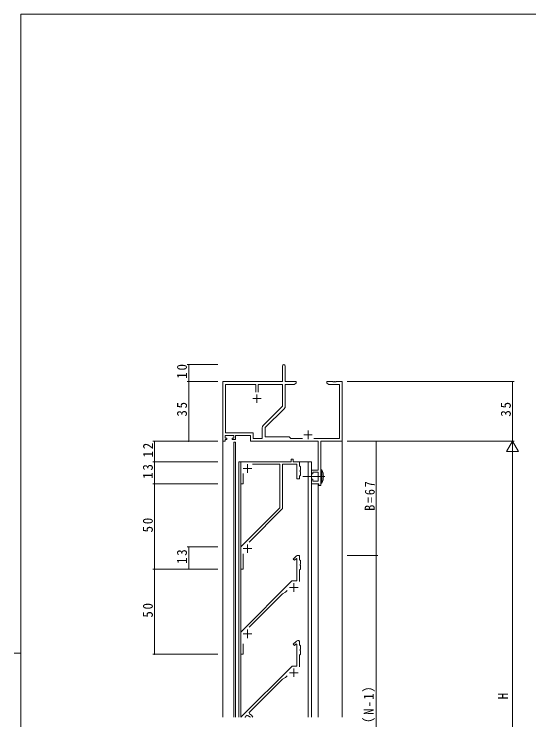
# Model space of a CAD drawing. Units: millimetres, scale not verified. Extents: x -841 to 292, y -594 to 212.
# Drawn here: x -841 to -539, y -206.1 to 208 of the extents above; entities that cross this region are included whole.
import ezdxf
from ezdxf.enums import TextEntityAlignment as Align

# ---------------------------------------------------------------- set-up
doc = ezdxf.new("R2010")
doc.units = ezdxf.units.MM
doc.header["$LTSCALE"] = 2
for name, color, linetype, lineweight in [('0-1_YKK_ZWAK', 7, 'Continuous', 9), ('0-3_YKK_11', 7, 'Continuous', 9), ('0-4_YKK_12', 2, 'Continuous', 9), ('0-5_YKK_D', 6, 'Continuous', 9), ('0-6_YKK_13', 4, 'Continuous', 9)]:
    doc.layers.add(name, color=color, linetype=linetype, lineweight=lineweight)
doc.styles.add('ＭＳ ゴシック', font='')
doc.styles.get('ＭＳ ゴシック').set_extended_font_data('MS Gothic')

msp = doc.modelspace()

# ---------------------------------------------------------------- linework, layer by layer
at = {"layer": '0-1_YKK_ZWAK'}
for p, q in [((-837, -542), (-837, 208)), ((263, 208), (-837, 208)), ((-841, -167), (-837, -167))]:
    msp.add_line(p, q, dxfattribs=at)
at = {"layer": '0-3_YKK_11'}
for p, q in [((-683.561, -7.605), (-683.561, 1.645)), ((-682.061, 1.645), (-682.061, -7.605)), ((-718.561, -7.605), (-683.561, -7.605)), ((-718.561, -42.605), (-718.561, -7.605)), ((-682.061, -7.605), (-675.561, -7.605)), ((-675.561, -7.605), (-675.561, -8.605)), ((-657.561, -7.605), (-654.019, -7.605)), ((-657.561, -8.605), (-657.561, -7.605)), ((-654.019, -7.605), (-653.836, -7.725)), ((-653.836, -7.725), (-653.286, -7.725)), ((-653.286, -7.725), (-653.103, -7.605)), ((-653.103, -7.605), (-653.019, -7.605)), ((-653.019, -7.605), (-652.836, -7.725)), ((-652.836, -7.725), (-652.286, -7.725)), ((-652.286, -7.725), (-652.103, -7.605)), ((-652.103, -7.605), (-648.561, -7.605)), ((-648.561, -7.605), (-648.561, -42.605)), ((-716.931, -9.235), (-699.211, -9.235)), ((-716.931, -37.675), (-716.931, -9.235)), ((-699.211, -9.235), (-699.211, -13.905)), ((-697.911, -13.905), (-697.911, -9.235)), ((-697.911, -13.905), (-697.911, -9.235)), ((-697.911, -9.235), (-683.561, -9.235)), ((-683.561, -9.235), (-683.561, -22.099)), ((-681.931, -9.235), (-681.931, -22.029)), ((-676.652, -9.235), (-681.931, -9.235)), ((-675.561, -8.605), (-676.652, -9.235)), ((-656.47, -9.235), (-657.561, -8.605)), ((-650.191, -9.235), (-656.47, -9.235)), ((-650.191, -40.975), (-650.191, -9.235)), ((-698.561, -15.105), (-698.561, -20.105)), ((-701.061, -17.605), (-696.061, -17.605)), ((-683.561, -22.099), (-694.864, -33.402)), ((-682.458, -23.302), (-693.761, -34.605)), ((-695.391, -34.675), (-695.391, -40.975)), ((-693.761, -34.605), (-693.761, -40.105)), ((-668.561, -36.405), (-668.561, -41.405)), ((-717.261, -39.305), (-717.261, -40.805)), ((-712.061, -39.305), (-717.261, -39.305)), ((-717.261, -40.805), (-716.161, -40.805)), ((-700.731, -37.675), (-716.931, -37.675)), ((-716.161, -40.805), (-716.161, -41.605)), ((-713.161, -40.805), (-712.061, -40.805)), ((-713.161, -41.605), (-713.161, -40.805)), ((-712.061, -40.805), (-712.061, -39.305)), ((-711.061, -39.305), (-711.061, -41.605)), ((-702.361, -39.305), (-711.061, -39.305)), ((-702.361, -42.605), (-702.361, -39.305)), ((-700.731, -40.975), (-700.731, -37.675)), ((-695.391, -40.975), (-700.731, -40.975)), ((-693.761, -40.105), (-679.561, -40.105)), ((-679.561, -40.105), (-678.691, -40.975)), ((-678.691, -40.975), (-671.912, -40.975)), ((-671.061, -38.905), (-666.061, -38.905)), ((-665.211, -40.975), (-650.191, -40.975)), ((-717.261, -42.605), (-718.561, -42.605)), ((-717.261, -41.605), (-717.261, -42.605)), ((-716.161, -41.605), (-717.261, -41.605)), ((-711.061, -41.605), (-713.161, -41.605)), ((-662.691, -42.605), (-702.361, -42.605)), ((-662.691, -59.505), (-662.691, -42.605)), ((-661.061, -42.605), (-661.061, -68.605)), ((-648.561, -42.605), (-661.061, -42.605)), ((-678.461, -53.1), (-677.261, -53.1)), ((-678.461, -54.6), (-678.461, -53.1)), ((-677.261, -53.1), (-677.261, -54.6)), ((-708.061, -54.6), (-678.461, -54.6)), ((-708.061, -67.6), (-708.061, -54.6)), ((-704.061, -56.1), (-704.061, -61.1)), ((-685.061, -56.1), (-701.068, -56.1)), ((-685.061, -81.6), (-685.061, -56.1)), ((-683.561, -56.1), (-683.561, -81.807)), ((-675.061, -56.1), (-683.561, -56.1)), ((-677.261, -54.6), (-673.561, -54.6)), ((-675.061, -64.6), (-675.061, -56.1)), ((-673.561, -54.6), (-673.561, -57.1)), ((-673.561, -57.1), (-673.061, -57.6)), ((-673.061, -57.6), (-673.061, -59.642)), ((-706.561, -58.6), (-701.561, -58.6)), ((-706.561, -61.593), (-706.561, -67.6)), ((-673.061, -59.642), (-673.181, -59.825)), ((-673.181, -59.825), (-673.181, -60.375)), ((-673.181, -60.375), (-673.061, -60.558)), ((-673.061, -60.558), (-673.061, -62.6)), ((-666.561, -59.505), (-662.691, -59.505)), ((-666.561, -61.805), (-666.561, -59.505)), ((-665.761, -61.805), (-666.561, -61.805)), ((-665.761, -60.705), (-665.761, -61.805)), ((-662.691, -60.705), (-665.761, -60.705)), ((-662.691, -65.975), (-662.691, -60.705)), ((-673.561, -64.6), (-675.061, -64.6)), ((-673.061, -62.6), (-673.561, -63.1)), ((-673.561, -63.1), (-673.561, -64.6)), ((-666.561, -67.605), (-666.561, -64.805)), ((-666.561, -64.805), (-665.761, -64.805)), ((-665.761, -64.805), (-665.761, -65.975)), ((-665.761, -65.975), (-662.691, -65.975)), ((-706.561, -67.6), (-708.061, -67.6)), ((-662.261, -67.605), (-666.561, -67.605)), ((-708.061, -104.6), (-685.061, -81.6)), ((-683.854, -82.514), (-703.12, -101.78)), ((-704.061, -103.1), (-704.061, -108.1)), ((-708.061, -117.6), (-708.061, -104.6)), ((-706.561, -105.6), (-701.561, -105.6)), ((-706.561, -108.713), (-706.561, -117.6)), ((-677.215, -111.754), (-675.354, -109.893)), ((-676.508, -112.461), (-677.215, -111.754)), ((-675.432, -111.385), (-676.508, -112.461)), ((-675.061, -111.538), (-675.432, -111.385)), ((-675.061, -124.6), (-675.061, -111.538)), ((-674.647, -109.6), (-673.561, -109.6)), ((-673.561, -109.6), (-673.561, -112.1)), ((-673.561, -112.1), (-673.061, -112.6)), ((-673.061, -114.642), (-673.181, -114.825)), ((-673.181, -114.825), (-673.181, -115.375)), ((-673.181, -115.375), (-673.061, -115.558)), ((-673.061, -112.6), (-673.061, -114.642)), ((-673.061, -115.558), (-673.061, -117.6)), ((-706.561, -117.6), (-708.061, -117.6)), ((-673.061, -117.6), (-673.561, -118.1)), ((-673.561, -118.1), (-673.561, -124.893)), ((-708.061, -154.6), (-678.061, -124.6)), ((-678.061, -124.6), (-675.061, -124.6)), ((-676.861, -125.9), (-676.861, -130.9)), ((-683.534, -132.194), (-703.12, -151.78)), ((-681.861, -131.228), (-683.534, -132.194)), ((-680.893, -130.26), (-681.861, -131.228)), ((-679.361, -128.4), (-674.361, -128.4)), ((-704.061, -153.1), (-704.061, -158.1)), ((-708.061, -167.6), (-708.061, -154.6)), ((-706.561, -155.6), (-701.561, -155.6)), ((-677.215, -161.754), (-675.354, -159.893)), ((-675.499, -161.452), (-676.508, -162.461)), ((-675.061, -161.633), (-675.499, -161.452)), ((-674.647, -159.6), (-674.061, -159.6)), ((-674.061, -159.6), (-673.561, -160.1)), ((-673.561, -160.1), (-673.561, -161.976)), ((-706.561, -161.546), (-706.561, -167.6)), ((-676.508, -162.461), (-677.215, -161.754)), ((-675.061, -174.6), (-675.061, -161.633)), ((-673.561, -161.976), (-673.473, -162.188)), ((-673.473, -162.188), (-673.061, -162.6)), ((-673.061, -164.642), (-673.181, -164.825)), ((-673.181, -164.825), (-673.181, -165.375)), ((-673.181, -165.375), (-673.061, -165.558)), ((-673.061, -162.6), (-673.061, -164.642)), ((-673.061, -165.558), (-673.061, -167.6)), ((-706.561, -167.6), (-708.061, -167.6)), ((-673.061, -167.6), (-673.561, -168.1)), ((-673.561, -168.1), (-673.561, -174.893)), ((-678.149, -174.688), (-707.973, -204.512)), ((-678.149, -174.688), (-677.937, -174.6)), ((-677.937, -174.6), (-675.061, -174.6)), ((-676.861, -175.9), (-676.861, -180.9)), ((-683.534, -182.194), (-703.12, -201.78)), ((-681.861, -181.228), (-683.534, -182.194)), ((-680.893, -180.26), (-681.861, -181.228)), ((-679.361, -178.4), (-674.361, -178.4)), ((-703.12, -201.78), (-702.942, -202.602)), ((-707.973, -204.512), (-708.034, -204.6)), ((-705.499, -204.518), (-705.634, -204.596)), ((-705.066, -204.027), (-705.144, -204.162)), ((-703.536, -203.878), (-703.655, -203.779)), ((-702.816, -204.24), (-702.935, -204.196)), ((-702.352, -204.6), (-702.816, -204.24))]:
    msp.add_line(p, q, dxfattribs=at)
msp.add_lwpolyline([(-661.061, -68.605), (-662.261, -68.605), (-662.261, -67.605)], dxfattribs=at)
for centre, radius, start, end in [((-682.811, 1.645), 0.75, 359.99998, 180), ((-683.731, -22.029), 1.8, 314.99998, 359.99997), ((-693.591, -34.675), 1.8, 134.99998, 179.99997), ((-684.561, -81.807), 1, 315.00002, 0.00002), ((-674.647, -110.6), 1, 89.99997, 134.99997), ((-674.647, -160.6), 1, 90, 135), ((-704.061, -205.6), 3.2, 18.20995, 69.51988), ((-705.538, -205.34), 0.75, 97.29961, 99.58592), ((-704.061, -205.6), 1.8, 126.96925, 143.03073), ((-704.322, -204.123), 0.75, 27.29961, 172.70038), ((-704.061, -205.6), 1.8, 51.26019, 73.03073)]:
    msp.add_arc(centre, radius, start, end, dxfattribs=at)
at = {"layer": '0-4_YKK_12'}
for p, q in [((-718.561, -12.6), (-718.561, -204.6)), ((-648.561, -12.6), (-648.561, -204.6)), ((-712.061, -43.1), (-712.061, -204.6)), ((-712.061, -43.1), (-711.061, -43.1)), ((-711.061, -43.1), (-711.061, -204.6)), ((-709.261, -54.6), (-709.261, -204.6)), ((-709.261, -54.6), (-679.261, -54.6)), ((-708.061, -54.6), (-708.061, -204.6)), ((-676.961, -54.6), (-666.561, -54.6)), ((-668.561, -54.6), (-668.561, -204.6)), ((-666.561, -54.6), (-666.561, -204.6)), ((-666.561, -67.6), (-666.561, -204.6)), ((-662.661, -67.6), (-666.561, -67.6)), ((-662.661, -67.6), (-662.661, -204.6))]:
    msp.add_line(p, q, dxfattribs=at)
at = {"layer": '0-5_YKK_D'}
for p, q in [((-721.561, 2.395), (-739.561, 2.395)), ((-738.561, -7.605), (-738.561, 2.395)), ((-721.561, -7.605), (-739.561, -7.605)), ((-721.561, -7.605), (-739.561, -7.605)), ((-738.561, -42.605), (-738.561, -7.605)), ((-645.561, -7.605), (-547.561, -7.605)), ((-548.561, -7.605), (-548.561, -42.605)), ((-721.561, -42.6), (-759.561, -42.6)), ((-758.561, -54.6), (-758.561, -42.6)), ((-721.561, -42.605), (-739.561, -42.605)), ((-645.561, -42.6), (-627.561, -42.6)), ((-645.561, -42.605), (-547.561, -42.605)), ((-645.561, -42.605), (-547.561, -42.605)), ((-628.561, -109.6), (-628.561, -42.6)), ((-548.561, -42.605), (-552.061, -48.667)), ((-548.561, -42.605), (-548.561, -54.729)), ((-548.561, -42.605), (-545.061, -48.667)), ((-552.061, -48.667), (-545.061, -48.667)), ((-548.561, -49.605), (-548.561, -335.605)), ((-721.561, -54.6), (-759.561, -54.6)), ((-721.561, -54.6), (-759.561, -54.6)), ((-758.561, -54.6), (-758.561, -67.6)), ((-721.561, -67.6), (-759.561, -67.6)), ((-721.561, -67.6), (-759.561, -67.6)), ((-758.561, -117.6), (-758.561, -67.6)), ((-721.561, -104.6), (-739.561, -104.6)), ((-738.561, -117.6), (-738.561, -104.6)), ((-645.561, -109.6), (-627.561, -109.6)), ((-645.561, -109.6), (-627.561, -109.6)), ((-628.561, -309.6), (-628.561, -109.6)), ((-721.561, -117.6), (-759.561, -117.6)), ((-721.561, -117.6), (-759.561, -117.6)), ((-758.561, -167.6), (-758.561, -117.6)), ((-721.561, -117.6), (-739.561, -117.6)), ((-721.561, -167.6), (-759.561, -167.6))]:
    msp.add_line(p, q, dxfattribs=at)
for centre, start, end in [((-738.561, 2.395), 90, 270), ((-738.561, 2.395), 270, 90), ((-738.561, -7.605), 90, 270), ((-738.561, -7.605), 90, 270), ((-738.561, -7.605), 270, 90), ((-738.561, -7.605), 270, 90), ((-548.561, -7.605), 90, 270), ((-548.561, -7.605), 270, 90), ((-758.561, -42.6), 90, 270), ((-758.561, -42.6), 270, 90), ((-738.561, -42.605), 90, 270), ((-738.561, -42.605), 270, 90), ((-628.561, -42.6), 90, 270), ((-628.561, -42.6), 270, 90), ((-758.561, -54.6), 90, 270), ((-758.561, -54.6), 90, 270), ((-758.561, -54.6), 270, 90), ((-758.561, -54.6), 270, 90), ((-758.561, -67.6), 90, 270), ((-758.561, -67.6), 90, 270), ((-758.561, -67.6), 270, 90), ((-758.561, -67.6), 270, 90), ((-738.561, -104.6), 90, 270), ((-738.561, -104.6), 270, 90), ((-628.561, -109.6), 90, 270), ((-628.561, -109.6), 90, 270), ((-628.561, -109.6), 270, 90), ((-628.561, -109.6), 270, 90), ((-758.561, -117.6), 90, 270), ((-758.561, -117.6), 90, 270), ((-758.561, -117.6), 270, 90), ((-758.561, -117.6), 270, 90), ((-738.561, -117.6), 90, 270), ((-738.561, -117.6), 270, 90), ((-758.561, -167.6), 90, 270), ((-758.561, -167.6), 270, 90)]:
    msp.add_arc(centre, 0.106, start, end, dxfattribs=at)
at = {"layer": '0-6_YKK_13'}
for p, q in [((-661.061, -59.302), (-660.418, -59.358)), ((-661.061, -67.302), (-661.061, -59.302)), ((-660.418, -59.358), (-660.418, -67.246)), ((-658.636, -63.302), (-671.575, -63.302)), ((-661.061, -67.302), (-660.418, -67.246))]:
    msp.add_line(p, q, dxfattribs=at)
msp.add_arc((-669.061, -63.302), 9.5, 335.47226, 24.52773, dxfattribs=at)

# ---------------------------------------------------------------- texts
at = {"layer": '0-5_YKK_D', "color": 7, "style": 'ＭＳ ゴシック'}
msp.add_text('H', height=5.865, rotation=90, dxfattribs=at).set_placement((-549.561, -194.153), align=Align.BOTTOM_LEFT)
at = {"layer": '0-5_YKK_D', "color": 7, "char_height": 5.865, "attachment_point": 7, "rotation": 90, "style": 'ＭＳ ゴシック'}
for s, insert in [('\\T1.27;\\W0.95;10', (-739.561, -5.906)), ('\\T1.27;\\W0.95;35', (-739.561, -28.175)), ('\\T1.27;\\W0.95;35', (-549.561, -28.175)), ('\\T1.27;\\W0.95;12', (-759.561, -52.12)), ('\\T1.27;\\W0.95;13', (-759.561, -64.62)), ('\\T1.28;\\W0.9;B=67', (-629.361, -83.46)), ('\\T1.27;\\W0.95;50', (-759.561, -96.12)), ('\\T1.27;\\W0.95;13', (-739.561, -114.62)), ('\\T1.27;\\W0.95;50', (-759.561, -146.12)), ('\\T1.18;\\W0.95;P×（N-1）', (-629.361, -225.6))]:
    msp.add_mtext(s, dxfattribs=dict(at, insert=insert))

doc.saveas('drawing.dxf')
